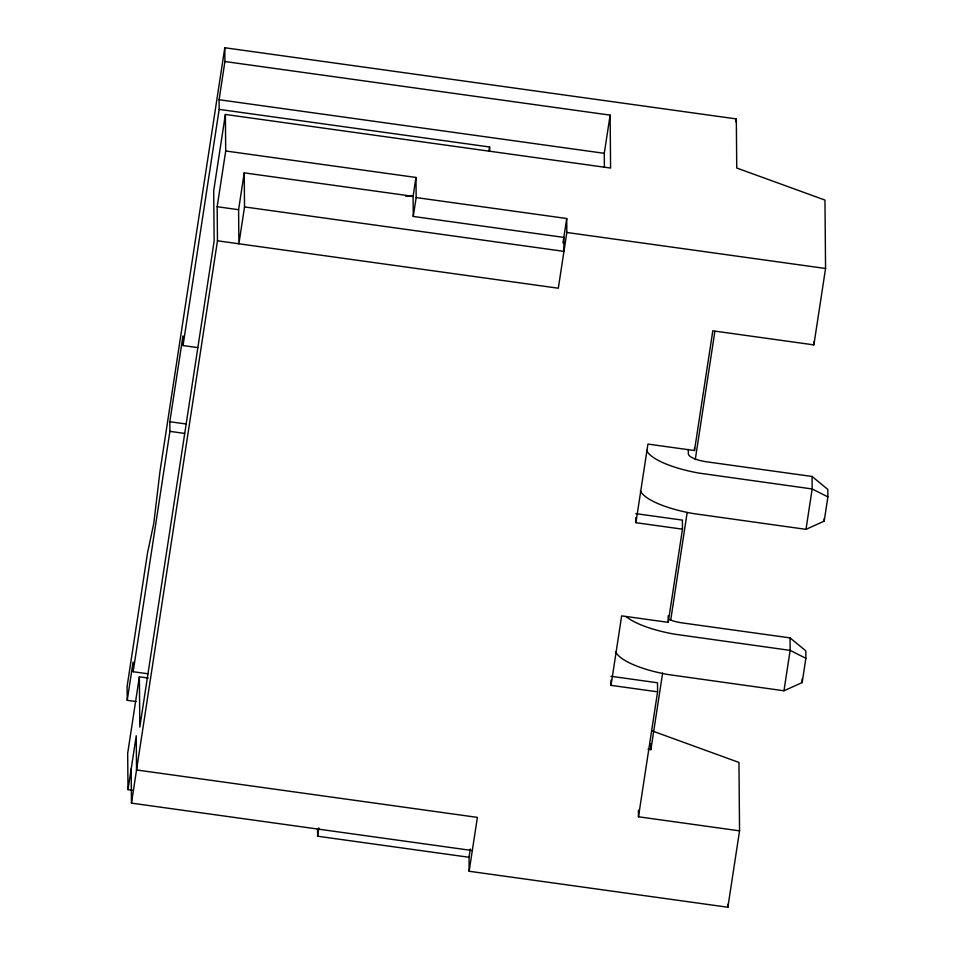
<?xml version="1.0" encoding="UTF-8"?>
<svg xmlns="http://www.w3.org/2000/svg" width="955" height="955" viewBox="0 0 955 955"><rect width="100%" height="100%" fill="white"/><g stroke="black" fill="none" stroke-linecap="round" stroke-linejoin="round"><path stroke-width="1.43" d="M132.411 790.263L128.006 789.654L136.243 735.768L136.541 769.957L477.381 817.385L469.144 871.258L727.865 907.25L739.552 830.85L738.955 762.448L652.134 730.885M739.552 830.85L638.477 816.776L657.589 691.826L611.033 685.356L621.657 615.868L668.214 622.35L682.467 529.177L635.911 522.695L647.932 444.075L694.488 450.545L712.8 330.824L813.875 344.886L825.562 268.486L824.965 200.084L736.747 168.02L736.317 118.921L224.795 47.75L159.879 472.188L153.791 523.316L147.512 553.064L127.099 686.514L127.23 700.302L136.076 701.531M127.23 700.302L133.067 662.09L133.151 671.735L147.93 673.788M133.151 671.735L169.906 431.362L169.823 421.728L182.954 335.909L183.038 345.543L197.769 347.596M183.038 345.543L219.161 109.371L219.077 99.726L224.914 61.526L224.795 47.75M148.24 678.05L139.37 676.82L127.683 753.22L128.006 789.654M224.914 61.526L610.126 115.125L610.579 168.056L225.38 114.457L213.693 190.857L214.135 241.161L139.812 727.113L139.37 676.82M472.319 850.547L131.468 803.119L217.465 240.803L217.167 206.722L225.702 150.986L225.38 114.457M244.528 206.925L238.893 243.776L238.595 209.706L244.229 172.855L413.085 196.348L413.264 216.451L563.832 237.401L563.951 251.368L244.528 206.925L244.229 172.855M225.702 150.986L415.974 177.463L413.085 196.348L405.636 196.181M469.144 871.258L469.024 857.28L317.609 836.222L318.875 827.937M413.264 216.451L416.153 197.566L415.974 177.463M488.948 151.403L489.617 146.998L219.161 109.371M469.024 857.28L470.29 848.995M562.973 242.988L566.721 218.516L416.153 197.566M566.721 218.516L566.84 232.483L558.317 288.219L217.465 240.803M604.396 167.292L604.276 153.325L610.126 115.125M735.863 121.858L736.317 118.921M648.003 749.221L650.904 749.627L662.615 673.048M670.72 620.046L687.17 512.537M695.276 459.522L714.865 331.409M640.375 490.751A61.43 17.751 8.7 0 0 692.841 513.492L805.996 529.356L812.168 488.96L812.06 476.473L706.843 461.838A18.646 5.384 8.7 0 1 688.352 453.816L688.304 449.423M615.736 651.799A61.43 17.751 8.7 0 0 668.214 674.552L783.96 690.775L790.143 650.379L790.036 637.892L682.216 622.899A18.646 5.384 8.7 0 1 669.157 619.485M805.996 529.356L824.189 521.144L827.901 496.91L827.83 489.414L812.06 476.473M783.96 690.775L802.164 682.562L805.865 658.329L805.805 650.833L790.036 637.892M219.077 99.726L604.276 153.325M566.84 232.483L825.562 268.486M217.167 206.722L238.595 209.706M169.823 421.728L186.034 423.984M169.906 431.362L184.637 433.415M635.827 513.635L682.383 520.117L682.467 529.177M610.949 676.283L657.506 682.765L657.589 691.826M827.901 496.91L812.168 488.96L699.024 473.095A61.43 17.751 8.7 0 1 646.547 450.342M805.865 658.329L790.143 650.379L674.385 634.144A61.43 17.751 8.7 0 1 626.062 616.5M824.165 518.649L824.189 521.144M813.851 341.914L813.875 344.886M802.128 678.826L802.164 682.562M727.841 904.278L727.865 907.25M694.464 447.955L694.488 450.545M668.154 615.88L668.214 622.35M650.856 743.706L650.904 749.627M635.863 517.526L635.911 522.695M638.418 810.306L638.477 816.776M610.985 680.175L611.033 685.356M489.617 146.998L489.652 151.332M317.538 829L317.609 836.222M131.169 768.942L131.468 803.119"/></g></svg>
